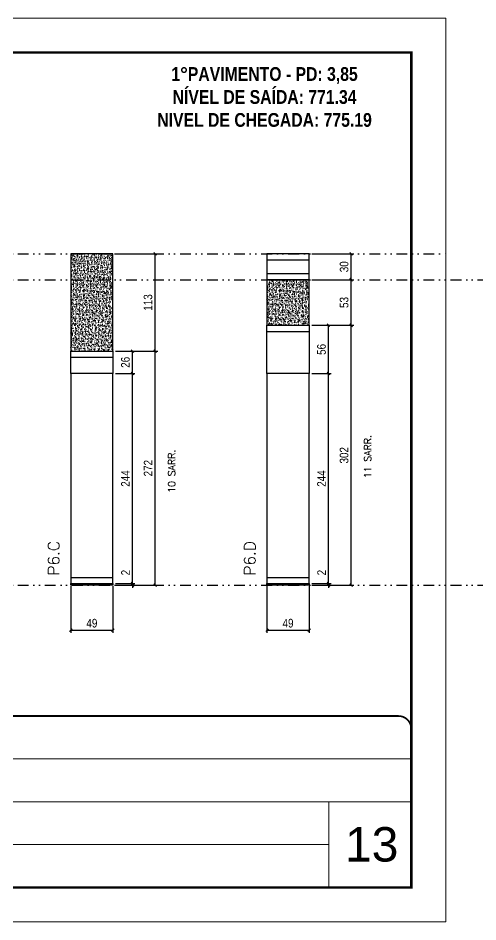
# Model space of a CAD drawing. Extents: x 13770 to 23315, y 867 to 16997.
# Drawn here: x 15374 to 15908, y 12353 to 13403 of the extents above; entities that cross this region are included whole.
import ezdxf

# ---------------------------------------------------------------- set-up
doc = ezdxf.new("R2010")
doc.units = 0
for name, pattern in [('CONTINUO', [0]), ('DASHED', [0.75, 0.5, -0.25]), ('DIVIDE2', [0.625, 0.25, -0.125, 0, -0.125, 0, -0.125])]:
    doc.linetypes.add(name, pattern=pattern)
for name, color, linetype, lineweight in [('CARIMBO', 255, 'Continuous', 9), ('Folhas', 255, 'Continuous', 9), ('SARRAFO DE PRESSAO', 251, 'DASHED', 9), ('Texto Seção', 7, 'Continuous', 15)]:
    doc.layers.add(name, color=color, linetype=linetype, lineweight=lineweight)
for name, color, linetype in [('COTA', 241, 'Continuous'), ('NOMENCLATURA', 7, 'Continuous'), ('Nível', 160, 'Continuous'), ('Painéis', 200, 'Continuous'), ('SARR_2.2x7', 40, 'Continuous')]:
    doc.layers.add(name, color=color, linetype=linetype)
doc.styles.add('ARIAL', font='arial.ttf')
doc.styles.add('COTA TECNICA', font='techl___.ttf', dxfattribs={"height": 10})
doc.styles.add('COTA TECNICA-50', font='techl___.ttf', dxfattribs={"height": 10})
doc.styles.add('REGUA-120', font='ROMANS.shx', dxfattribs={"height": 15})
doc.styles.add('ROMANC', font='techb___.ttf', dxfattribs={"height": 2.5})
doc.styles.add('ROMANS', font='romans.shx')
doc.dimstyles.new('COTA PAINEL-50', dxfattribs={"dimtxt": 10, "dimasz": 3, "dimexe": 3, "dimexo": 3, "dimgap": 3, "dimtad": 1, "dimdec": 1, "dimzin": 12, "dimdsep": 46, "dimtxsty": 'COTA TECNICA-50', "dimblk1": 'OBLIQUE', "dimblk2": 'OBLIQUE', "dimsah": 1, "dimcen": 0.9, "dimclrd": 4, "dimclre": 4, "dimclrt": 240, "dimadec": 1, "dimazin": 3, "dimtfac": 1, "dimtdec": 1, "dimtmove": 0, "dimatfit": 3, "dimfxl": 1, "dimtolj": 1, "dimtzin": 12, "dimarcsym": 0})
doc.dimstyles.new('PAINEL', dxfattribs={"dimtxt": 10, "dimasz": 3, "dimexe": 3, "dimexo": 3, "dimgap": 3, "dimtad": 1, "dimdec": 1, "dimzin": 12, "dimdsep": 46, "dimtxsty": 'COTA TECNICA', "dimblk1": 'OBLIQUE', "dimblk2": 'OBLIQUE', "dimsah": 1, "dimcen": 0.9, "dimclrd": 4, "dimclre": 4, "dimclrt": 240, "dimadec": 1, "dimazin": 3, "dimtfac": 1, "dimtdec": 1, "dimtmove": 0, "dimatfit": 3, "dimfxl": 1, "dimtolj": 1, "dimtzin": 12, "dimarcsym": 0})

# ---------------------------------------------------------------- blocks, each defined once
blk = doc.blocks.new('9999999999')
at = {"color": 30, "linetype": 'CONTINUO'}
for p, q in [((98564.6, 34379.6), (99584, 34379.6)), ((98564.6, 34329.8), (99488, 34329.8)), ((99584, 34329.8), (99488, 34329.8)), ((99488, 34329.8), (99488, 34230.2)), ((98564.6, 34280), (99488, 34280))]:
    blk.add_line(p, q, dxfattribs=at)
at = {"color": 30, "linetype": 'CONTINUO', "const_width": 2}
blk.add_lwpolyline([(99584, 34230.2), (99584, 34414.4, 0.414214), (99569, 34429.4), (98229, 34429.4, 0.414214), (98214, 34414.4), (98214, 34245.2, 0.414214), (98229, 34230.2), (99584, 34230.2)], format="xyb", dxfattribs=at)
at = {"layer": 'Folhas'}
blk.add_lwpolyline([(98139, 34190.2), (99624, 34190.2), (99624, 35240.2), (98139, 35240.2)], close=True, dxfattribs=at)
at = {"layer": 'Folhas', "color": 30, "const_width": 3}
blk.add_lwpolyline([(98214, 34230.2), (99584, 34230.2), (99584, 35200.2), (98214, 35200.2)], close=True, dxfattribs=at)
blk = doc.blocks.new('_Oblique')
at = {"color": 0, "linetype": 'ByBlock', "lineweight": -2}
blk.add_line((-0.5, -0.5), (0.5, 0.5), dxfattribs=at)
blk = doc.blocks.new('*D249')
at = {"layer": 'COTA', "color": 4, "lineweight": -2, "transparency": 16777216}
for p, q in [((15663.2, 12742.9), (15663.2, 12688.7)), ((15712.2, 12742.9), (15712.2, 12688.7)), ((15663.2, 12691.7), (15712.2, 12691.7))]:
    blk.add_line(p, q, dxfattribs=at)
at = {"layer": 'Defpoints', "color": 0, "transparency": 16777216}
for p in [(15663.2, 12745.9), (15712.2, 12745.9), (15712.2, 12691.7)]:
    blk.add_point(p, dxfattribs=at)
at = {"layer": 'COTA', "color": 4, "lineweight": -2, "transparency": 16777216, "xscale": 3, "yscale": 3, "zscale": 3, "rotation": 180}
blk.add_blockref('_Oblique', (15663.2, 12691.7), dxfattribs=at)
at = {"layer": 'COTA', "color": 4, "lineweight": -2, "transparency": 16777216, "xscale": 3, "yscale": 3, "zscale": 3}
blk.add_blockref('_Oblique', (15712.2, 12691.7), dxfattribs=at)
at = {"layer": 'COTA', "color": 240, "transparency": 16777216, "insert": (15687.7, 12699.8), "char_height": 10, "attachment_point": 5, "style": 'COTA TECNICA'}
blk.add_mtext('\\A1;49', dxfattribs=at)
blk = doc.blocks.new('*D250')
at = {"layer": 'COTA', "color": 4, "lineweight": -2, "transparency": 16777216}
for p, q in [((15715.2, 13045.9), (15764.1, 13045.9)), ((15761.1, 12743.9), (15761.1, 13045.9)), ((15715.2, 12743.9), (15764.1, 12743.9))]:
    blk.add_line(p, q, dxfattribs=at)
at = {"layer": 'Defpoints', "color": 0, "transparency": 16777216}
for p in [(15712.2, 13045.9), (15761.1, 13045.9), (15712.2, 12743.9)]:
    blk.add_point(p, dxfattribs=at)
at = {"layer": 'COTA', "color": 4, "lineweight": -2, "transparency": 16777216, "xscale": 3, "yscale": 3, "zscale": 3}
for p, rotation in [((15761.1, 13045.9), 90), ((15761.1, 12743.9), 270)]:
    blk.add_blockref('_Oblique', p, dxfattribs=dict(at, rotation=rotation))
at = {"layer": 'COTA', "color": 240, "transparency": 16777216, "insert": (15752.9, 12894.9), "char_height": 10, "attachment_point": 5, "rotation": 90, "style": 'COTA TECNICA-50'}
blk.add_mtext('\\A1;302', dxfattribs=at)
blk = doc.blocks.new('*D251')
at = {"layer": 'COTA', "color": 4, "lineweight": -2, "transparency": 16777216}
for p, q in [((15734.7, 12745.9), (15734.7, 12764.7)), ((15715.2, 12745.9), (15737.7, 12745.9)), ((15715.2, 12743.9), (15737.7, 12743.9)), ((15734.7, 12743.9), (15734.7, 12745.9)), ((15734.7, 12743.9), (15734.7, 12740.9))]:
    blk.add_line(p, q, dxfattribs=at)
at = {"layer": 'Defpoints', "color": 0, "transparency": 16777216}
for p in [(15712.2, 12745.9), (15712.2, 12743.9), (15734.7, 12743.9)]:
    blk.add_point(p, dxfattribs=at)
at = {"layer": 'COTA', "color": 4, "lineweight": -2, "transparency": 16777216, "xscale": 3, "yscale": 3, "zscale": 3}
for p, rotation in [((15734.7, 12745.9), 270), ((15734.7, 12743.9), 90)]:
    blk.add_blockref('_Oblique', p, dxfattribs=dict(at, rotation=rotation))
at = {"layer": 'COTA', "color": 240, "transparency": 16777216, "insert": (15726.7, 12758.6), "char_height": 10, "attachment_point": 5, "rotation": 90, "style": 'COTA TECNICA-50'}
blk.add_mtext('\\A1;2', dxfattribs=at)
blk = doc.blocks.new('*D252')
at = {"layer": 'COTA', "color": 4, "lineweight": -2, "transparency": 16777216}
for p, q in [((15715.2, 13098.9), (15764.1, 13098.9)), ((15761.1, 13045.9), (15761.1, 13098.9)), ((15715.2, 13045.9), (15764.1, 13045.9))]:
    blk.add_line(p, q, dxfattribs=at)
at = {"layer": 'Defpoints', "color": 0, "transparency": 16777216}
for p in [(15712.2, 13098.9), (15761.1, 13098.9), (15712.2, 13045.9)]:
    blk.add_point(p, dxfattribs=at)
at = {"layer": 'COTA', "color": 4, "lineweight": -2, "transparency": 16777216, "xscale": 3, "yscale": 3, "zscale": 3}
for p, rotation in [((15761.1, 13098.9), 90), ((15761.1, 13045.9), 270)]:
    blk.add_blockref('_Oblique', p, dxfattribs=dict(at, rotation=rotation))
at = {"layer": 'COTA', "color": 240, "transparency": 16777216, "insert": (15752.9, 13072.4), "char_height": 10, "attachment_point": 5, "rotation": 90, "style": 'COTA TECNICA'}
blk.add_mtext('\\A1;53', dxfattribs=at)
blk = doc.blocks.new('*D259')
at = {"layer": 'COTA', "color": 4, "lineweight": -2, "transparency": 16777216}
for p, q in [((15715.2, 12989.9), (15737.7, 12989.9)), ((15734.7, 12745.9), (15734.7, 12989.9)), ((15715.2, 12745.9), (15737.7, 12745.9))]:
    blk.add_line(p, q, dxfattribs=at)
at = {"layer": 'Defpoints', "color": 0, "transparency": 16777216}
for p in [(15712.2, 12989.9), (15734.7, 12989.9), (15712.2, 12745.9)]:
    blk.add_point(p, dxfattribs=at)
at = {"layer": 'COTA', "color": 4, "lineweight": -2, "transparency": 16777216, "xscale": 3, "yscale": 3, "zscale": 3}
for p, rotation in [((15734.7, 12989.9), 90), ((15734.7, 12745.9), 270)]:
    blk.add_blockref('_Oblique', p, dxfattribs=dict(at, rotation=rotation))
at = {"layer": 'COTA', "color": 240, "transparency": 16777216, "insert": (15726.6, 12867.9), "char_height": 10, "attachment_point": 5, "rotation": 90, "style": 'COTA TECNICA'}
blk.add_mtext('\\A1;244', dxfattribs=at)
blk = doc.blocks.new('*D260')
at = {"layer": 'COTA', "color": 4, "lineweight": -2, "transparency": 16777216}
for p, q in [((15715.2, 13045.9), (15737.7, 13045.9)), ((15734.7, 12989.9), (15734.7, 13045.9)), ((15715.2, 12989.9), (15737.7, 12989.9))]:
    blk.add_line(p, q, dxfattribs=at)
at = {"layer": 'Defpoints', "color": 0, "transparency": 16777216}
for p in [(15712.2, 13045.9), (15734.7, 13045.9), (15712.2, 12989.9)]:
    blk.add_point(p, dxfattribs=at)
at = {"layer": 'COTA', "color": 4, "lineweight": -2, "transparency": 16777216, "xscale": 3, "yscale": 3, "zscale": 3}
for p, rotation in [((15734.7, 13045.9), 90), ((15734.7, 12989.9), 270)]:
    blk.add_blockref('_Oblique', p, dxfattribs=dict(at, rotation=rotation))
at = {"layer": 'COTA', "color": 240, "transparency": 16777216, "insert": (15726.6, 13017.9), "char_height": 10, "attachment_point": 5, "rotation": 90, "style": 'COTA TECNICA'}
blk.add_mtext('\\A1;56', dxfattribs=at)
blk = doc.blocks.new('*D263')
at = {"layer": 'COTA', "color": 4, "lineweight": -2, "transparency": 16777216}
for p, q in [((15715.2, 13128.9), (15764.1, 13128.9)), ((15761.1, 13098.9), (15761.1, 13128.9)), ((15715.2, 13098.9), (15764.1, 13098.9))]:
    blk.add_line(p, q, dxfattribs=at)
at = {"layer": 'Defpoints', "color": 0, "transparency": 16777216}
for p in [(15712.2, 13128.9), (15761.1, 13128.9), (15712.2, 13098.9)]:
    blk.add_point(p, dxfattribs=at)
at = {"layer": 'COTA', "color": 4, "lineweight": -2, "transparency": 16777216, "xscale": 3, "yscale": 3, "zscale": 3}
for p, rotation in [((15761.1, 13128.9), 90), ((15761.1, 13098.9), 270)]:
    blk.add_blockref('_Oblique', p, dxfattribs=dict(at, rotation=rotation))
at = {"layer": 'COTA', "color": 240, "transparency": 16777216, "insert": (15752.9, 13113.9), "char_height": 10, "attachment_point": 5, "rotation": 90, "style": 'COTA TECNICA'}
blk.add_mtext('\\A1;30', dxfattribs=at)
blk = doc.blocks.new('*D273')
at = {"layer": 'COTA', "color": 4, "lineweight": -2, "transparency": 16777216}
for p, q in [((15435.1, 12742.9), (15435.1, 12688.7)), ((15484.1, 12742.9), (15484.1, 12688.7)), ((15435.1, 12691.7), (15484.1, 12691.7))]:
    blk.add_line(p, q, dxfattribs=at)
at = {"layer": 'Defpoints', "color": 0, "transparency": 16777216}
for p in [(15435.1, 12745.9), (15484.1, 12745.9), (15484.1, 12691.7)]:
    blk.add_point(p, dxfattribs=at)
at = {"layer": 'COTA', "color": 4, "lineweight": -2, "transparency": 16777216, "xscale": 3, "yscale": 3, "zscale": 3, "rotation": 180}
blk.add_blockref('_Oblique', (15435.1, 12691.7), dxfattribs=at)
at = {"layer": 'COTA', "color": 4, "lineweight": -2, "transparency": 16777216, "xscale": 3, "yscale": 3, "zscale": 3}
blk.add_blockref('_Oblique', (15484.1, 12691.7), dxfattribs=at)
at = {"layer": 'COTA', "color": 240, "transparency": 16777216, "insert": (15459.6, 12699.8), "char_height": 10, "attachment_point": 5, "style": 'COTA TECNICA'}
blk.add_mtext('\\A1;49', dxfattribs=at)
blk = doc.blocks.new('*D274')
at = {"layer": 'COTA', "color": 4, "lineweight": -2, "transparency": 16777216}
for p, q in [((15487.1, 13015.9), (15536.1, 13015.9)), ((15533.1, 12743.9), (15533.1, 13015.9)), ((15487.1, 12743.9), (15536.1, 12743.9))]:
    blk.add_line(p, q, dxfattribs=at)
at = {"layer": 'Defpoints', "color": 0, "transparency": 16777216}
for p in [(15484.1, 13015.9), (15533.1, 13015.9), (15484.1, 12743.9)]:
    blk.add_point(p, dxfattribs=at)
at = {"layer": 'COTA', "color": 4, "lineweight": -2, "transparency": 16777216, "xscale": 3, "yscale": 3, "zscale": 3}
for p, rotation in [((15533.1, 13015.9), 90), ((15533.1, 12743.9), 270)]:
    blk.add_blockref('_Oblique', p, dxfattribs=dict(at, rotation=rotation))
at = {"layer": 'COTA', "color": 240, "transparency": 16777216, "insert": (15525, 12879.9), "char_height": 10, "attachment_point": 5, "rotation": 90, "style": 'COTA TECNICA-50'}
blk.add_mtext('\\A1;272', dxfattribs=at)
blk = doc.blocks.new('*D275')
at = {"layer": 'COTA', "color": 4, "lineweight": -2, "transparency": 16777216}
for p, q in [((15506.7, 12745.9), (15506.7, 12764.7)), ((15487.1, 12745.9), (15509.7, 12745.9)), ((15487.1, 12743.9), (15509.7, 12743.9)), ((15506.7, 12743.9), (15506.7, 12745.9)), ((15506.7, 12743.9), (15506.7, 12740.9))]:
    blk.add_line(p, q, dxfattribs=at)
at = {"layer": 'Defpoints', "color": 0, "transparency": 16777216}
for p in [(15484.1, 12745.9), (15484.1, 12743.9), (15506.7, 12743.9)]:
    blk.add_point(p, dxfattribs=at)
at = {"layer": 'COTA', "color": 4, "lineweight": -2, "transparency": 16777216, "xscale": 3, "yscale": 3, "zscale": 3}
for p, rotation in [((15506.7, 12745.9), 270), ((15506.7, 12743.9), 90)]:
    blk.add_blockref('_Oblique', p, dxfattribs=dict(at, rotation=rotation))
at = {"layer": 'COTA', "color": 240, "transparency": 16777216, "insert": (15498.7, 12758.6), "char_height": 10, "attachment_point": 5, "rotation": 90, "style": 'COTA TECNICA-50'}
blk.add_mtext('\\A1;2', dxfattribs=at)
blk = doc.blocks.new('*D276')
at = {"layer": 'COTA', "color": 4, "lineweight": -2, "transparency": 16777216}
for p, q in [((15487.1, 13128.9), (15536.1, 13128.9)), ((15533.1, 13015.9), (15533.1, 13128.9)), ((15487.1, 13015.9), (15536.1, 13015.9))]:
    blk.add_line(p, q, dxfattribs=at)
at = {"layer": 'Defpoints', "color": 0, "transparency": 16777216}
for p in [(15484.1, 13128.9), (15533.1, 13128.9), (15484.1, 13015.9)]:
    blk.add_point(p, dxfattribs=at)
at = {"layer": 'COTA', "color": 4, "lineweight": -2, "transparency": 16777216, "xscale": 3, "yscale": 3, "zscale": 3}
for p, rotation in [((15533.1, 13128.9), 90), ((15533.1, 13015.9), 270)]:
    blk.add_blockref('_Oblique', p, dxfattribs=dict(at, rotation=rotation))
at = {"layer": 'COTA', "color": 240, "transparency": 16777216, "insert": (15524.9, 13072.4), "char_height": 10, "attachment_point": 5, "rotation": 90, "style": 'COTA TECNICA'}
blk.add_mtext('\\A1;113', dxfattribs=at)
blk = doc.blocks.new('*D277')
at = {"layer": 'COTA', "color": 4, "lineweight": -2, "transparency": 16777216}
for p, q in [((15487.1, 12989.9), (15509.7, 12989.9)), ((15506.7, 12745.9), (15506.7, 12989.9)), ((15487.1, 12745.9), (15509.7, 12745.9))]:
    blk.add_line(p, q, dxfattribs=at)
at = {"layer": 'Defpoints', "color": 0, "transparency": 16777216}
for p in [(15484.1, 12989.9), (15506.7, 12989.9), (15484.1, 12745.9)]:
    blk.add_point(p, dxfattribs=at)
at = {"layer": 'COTA', "color": 4, "lineweight": -2, "transparency": 16777216, "xscale": 3, "yscale": 3, "zscale": 3}
for p, rotation in [((15506.7, 12989.9), 90), ((15506.7, 12745.9), 270)]:
    blk.add_blockref('_Oblique', p, dxfattribs=dict(at, rotation=rotation))
at = {"layer": 'COTA', "color": 240, "transparency": 16777216, "insert": (15498.6, 12867.9), "char_height": 10, "attachment_point": 5, "rotation": 90, "style": 'COTA TECNICA'}
blk.add_mtext('\\A1;244', dxfattribs=at)
blk = doc.blocks.new('*D278')
at = {"layer": 'COTA', "color": 4, "lineweight": -2, "transparency": 16777216}
for p, q in [((15487.1, 13015.9), (15509.7, 13015.9)), ((15506.7, 12989.9), (15506.7, 13015.9)), ((15487.1, 12989.9), (15509.7, 12989.9))]:
    blk.add_line(p, q, dxfattribs=at)
at = {"layer": 'Defpoints', "color": 0, "transparency": 16777216}
for p in [(15484.1, 13015.9), (15506.7, 13015.9), (15484.1, 12989.9)]:
    blk.add_point(p, dxfattribs=at)
at = {"layer": 'COTA', "color": 4, "lineweight": -2, "transparency": 16777216, "xscale": 3, "yscale": 3, "zscale": 3}
for p, rotation in [((15506.7, 13015.9), 90), ((15506.7, 12989.9), 270)]:
    blk.add_blockref('_Oblique', p, dxfattribs=dict(at, rotation=rotation))
at = {"layer": 'COTA', "color": 240, "transparency": 16777216, "insert": (15498.6, 13002.9), "char_height": 10, "attachment_point": 5, "rotation": 90, "style": 'COTA TECNICA'}
blk.add_mtext('\\A1;26', dxfattribs=at)

msp = doc.modelspace()

# ---------------------------------------------------------------- hatches: boundary and pattern name
at = {"layer": 'COTA'}
h = msp.add_hatch(dxfattribs=at)
h.set_pattern_fill('AR-CONC', color=256, scale=0.03)
h.set_pattern_definition([(50, (-4017.967, -2297.15), (5.4655401, -0.4781726), [0.5715, -6.2865]), (355, (-4017.967, -2297.15), (-1.0573026, 5.7317054), [0.4572, -5.0292175]), (100.451445, (-4017.5117, -2297.19), (4.4082374, 5.2535326), [0.4857003, -5.3427073]), (46.1842, (-4017.967, -2295.626), (8.1323712, -1.2612698), [0.85725, -9.42975]), (96.635558, (-4017.2894, -2295.731), (7.122124, 7.4227837), [0.7285507, -8.0140682]), (351.18415, (-4017.967, -2295.626), (7.122124, 7.4227837), [0.685799, -7.543792]), (21, (-4017.205, -2296.007), (4.5484317, -3.06795595), [0.5715, -6.2865]), (326, (-4017.205, -2296.007), (1.8540609, 5.525639), [0.4572, -5.0292]), (71.451445, (-4016.826, -2296.263), (6.4024926, 2.4576831), [0.4857003, -5.3426981]), (37.5, (-4017.9671, -2297.1502), (0.0926581, 2.53665117), [0, -4.96824, 0, -5.1054, 0, -5.04825]), (7.5, (-4017.9671, -2297.1502), (2.00458988, 3.00541724), [0, -2.91084, 0, -4.85394, 0, -1.92405]), (327.5, (-4019.6664, -2297.1502), (4.06771786, -0.17186232), [0, -1.905, 0, -5.9436, 0, -7.8867]), (317.5, (-4020.4284, -2297.1502), (4.44387544, 0.76279473), [0, -2.4765, 0, -3.94716, 0, -5.6007])])
h.paths.add_polyline_path([(15484.14, 13015.88), (15484.14, 13128.88), (15435.14, 13128.88), (15435.14, 13015.88)])
h = msp.add_hatch(dxfattribs=at)
h.set_pattern_fill('AR-CONC', color=256, scale=0.03)
h.set_pattern_definition([(50, (-3789.94, -2297.15), (5.4655401, -0.4781726), [0.5715, -6.2865]), (355, (-3789.94, -2297.15), (-1.0573026, 5.7317054), [0.4572, -5.0292175]), (100.451445, (-3789.4844, -2297.19), (4.4082374, 5.2535326), [0.4857003, -5.3427073]), (46.1842, (-3789.94, -2295.626), (8.1323712, -1.2612698), [0.85725, -9.42975]), (96.635558, (-3789.262, -2295.731), (7.122124, 7.4227837), [0.7285507, -8.0140682]), (351.18415, (-3789.94, -2295.626), (7.122124, 7.4227837), [0.685799, -7.543792]), (21, (-3789.178, -2296.007), (4.5484317, -3.06795595), [0.5715, -6.2865]), (326, (-3789.178, -2296.007), (1.8540609, 5.525639), [0.4572, -5.0292]), (71.451445, (-3788.799, -2296.263), (6.4024926, 2.4576831), [0.4857003, -5.3426981]), (37.5, (-3789.9398, -2297.1502), (0.0926581, 2.53665117), [0, -4.96824, 0, -5.1054, 0, -5.04825]), (7.5, (-3789.9398, -2297.1502), (2.00458988, 3.00541724), [0, -2.91084, 0, -4.85394, 0, -1.92405]), (327.5, (-3791.6391, -2297.1502), (4.06771786, -0.17186232), [0, -1.905, 0, -5.9436, 0, -7.8867]), (317.5, (-3792.401, -2297.1502), (4.44387544, 0.76279473), [0, -2.4765, 0, -3.94716, 0, -5.6007])])
h.paths.add_polyline_path([(15712.16, 13045.88), (15712.16, 13098.88), (15663.16, 13098.88), (15663.16, 13045.88)])

# ---------------------------------------------------------------- linework, layer by layer
for points in [[(15435.14, 13015.88), (15484.14, 13015.88), (15484.14, 13128.88), (15435.14, 13128.88)], [(15663.16, 13045.88), (15712.16, 13045.88), (15712.16, 13098.88), (15663.16, 13098.88)]]:
    msp.add_lwpolyline(points, close=True, dxfattribs=at)
at = {"layer": 'Nível', "color": 4, "linetype": 'DIVIDE2', "ltscale": 50}
for p, q in [((13769.54, 13128.88), (15871, 13128.88)), ((13769.54, 13098.88), (21112.79, 13098.88)), ((13769.54, 12743.88), (21112.79, 12743.88))]:
    msp.add_line(p, q, dxfattribs=at)
at = {"layer": 'Painéis'}
for points in [[(15663.16, 13098.88), (15712.16, 13098.88), (15712.16, 13128.88), (15663.16, 13128.88)], [(15663.16, 13045.88), (15712.16, 13045.88), (15712.16, 12989.88), (15663.16, 12989.88)], [(15435.14, 13015.88), (15484.14, 13015.88), (15484.14, 12989.88), (15435.14, 12989.88)], [(15435.14, 12745.88), (15484.14, 12745.88), (15484.14, 12989.88), (15435.14, 12989.88)], [(15663.16, 12745.88), (15712.16, 12745.88), (15712.16, 12989.88), (15663.16, 12989.88)], [(15435.14, 12745.88), (15484.14, 12745.88), (15484.14, 12743.88), (15435.14, 12743.88)], [(15663.16, 12745.88), (15712.16, 12745.88), (15712.16, 12743.88), (15663.16, 12743.88)]]:
    msp.add_lwpolyline(points, close=True, dxfattribs=at)
at = {"layer": 'SARR_2.2x7', "linetype": 'ByBlock'}
for p, q in [((15663.16, 13121.88), (15712.16, 13121.88)), ((15663.16, 13105.88), (15712.16, 13105.88)), ((15663.16, 13038.88), (15712.16, 13038.88)), ((15435.14, 13008.88), (15484.14, 13008.88)), ((15435.14, 12752.88), (15484.14, 12752.88)), ((15663.16, 12752.88), (15712.16, 12752.88))]:
    msp.add_line(p, q, dxfattribs=at)

# ---------------------------------------------------------------- block references
at = {"layer": 'SARRAFO DE PRESSAO', "color": 6, "linetype": 'ByBlock'}
msp.add_blockref('9999999999', (-83752.98, -21837.41), dxfattribs=at)

# ---------------------------------------------------------------- texts
at = {"layer": 'CARIMBO', "style": 'ARIAL'}
msp.add_text('13', height=40, dxfattribs=at).set_placement((15753.86, 12422.94))
at = {"layer": 'NOMENCLATURA', "color": 2, "insert": (15660.38, 13345.82), "char_height": 16, "attachment_point": 2, "style": 'ROMANC'}
msp.add_mtext_dynamic_manual_height_columns('1°PAVIMENTO - PD: 3,85\\PNÍVEL DE SAÍDA: 771.34\\PNIVEL DE CHEGADA: 775.19', width=376.0554, gutter_width=1, heights=[0], dxfattribs=at)
at = {"layer": 'Texto Seção', "linetype": 'Continuous', "style": 'ROMANS'}
for s, p in [('11 SARR.', (15784.31, 12868.25)), ('10 SARR.', (15556.28, 12851.3))]:
    msp.add_text(s, height=8, rotation=90, dxfattribs=at).set_placement(p)
at = {"layer": 'Texto Seção', "char_height": 13, "width": 285.3299, "attachment_point": 7, "rotation": 90, "style": 'REGUA-120'}
for s, insert in [('P6.C', (15421.67, 12755.13)), ('P6.D', (15649.69, 12755.13))]:
    msp.add_mtext(s, dxfattribs=dict(at, insert=insert))

# ---------------------------------------------------------------- dimensions: what is measured, and where the dimension line sits
at = {"layer": 'COTA'}
for base, p1, p2, dimstyle, picture, middle in [((15533.12, 13128.88), (15484.14, 13015.88), (15484.14, 13128.88), 'PAINEL', '*D276', (15524.9, 13072.38)), ((15761.15, 13128.88), (15712.16, 13098.88), (15712.16, 13128.88), 'PAINEL', '*D263', (15752.93, 13113.88)), ((15761.15, 13098.88), (15712.16, 13045.88), (15712.16, 13098.88), 'PAINEL', '*D252', (15752.93, 13072.38)), ((15761.15, 13045.88), (15712.16, 12743.88), (15712.16, 13045.88), 'COTA PAINEL-50', '*D250', (15752.93, 12894.88)), ((15533.12, 13015.88), (15484.14, 12743.88), (15484.14, 13015.88), 'COTA PAINEL-50', '*D274', (15525.05, 12879.88)), ((15506.66, 12989.88), (15484.14, 12745.88), (15484.14, 12989.88), 'PAINEL', '*D277', (15498.59, 12867.88)), ((15734.69, 12989.88), (15712.16, 12745.88), (15712.16, 12989.88), 'PAINEL', '*D259', (15726.62, 12867.88))]:
    dim = msp.add_linear_dim(base=base, p1=p1, p2=p2, angle=90, dimstyle=dimstyle, dxfattribs=at)
    dim.commit()
    dim.dimension.update_dxf_attribs({"geometry": picture, "text_midpoint": middle})
for base, p1, p2, picture, middle in [((15734.69, 13045.88), (15712.16, 12989.88), (15712.16, 13045.88), '*D260', (15726.58, 13017.88)), ((15506.66, 13015.88), (15484.14, 12989.88), (15484.14, 13015.88), '*D278', (15498.56, 13002.88))]:
    dim = msp.add_linear_dim(base=base, p1=p1, p2=p2, angle=90, dimstyle='PAINEL', override={"dimtmove": 1}, dxfattribs=at)
    dim.commit()
    dim.dimension.update_dxf_attribs({"geometry": picture, "text_midpoint": middle})
for base, p1, p2, picture, middle in [((15506.66, 12743.88), (15484.14, 12745.88), (15484.14, 12743.88), '*D275', (15506.66, 12758.62)), ((15734.69, 12743.88), (15712.16, 12745.88), (15712.16, 12743.88), '*D251', (15734.69, 12758.62))]:
    dim = msp.add_linear_dim(base=base, p1=p1, p2=p2, angle=90, dimstyle='COTA PAINEL-50', dxfattribs=at)
    dim.commit()
    dim.dimension.update_dxf_attribs({"geometry": picture, "text_midpoint": middle, "dimtype": 160})
for base, p1, p2, picture, middle in [((15484.14, 12691.7), (15435.14, 12745.88), (15484.14, 12745.88), '*D273', (15459.64, 12699.8)), ((15712.16, 12691.7), (15663.16, 12745.88), (15712.16, 12745.88), '*D249', (15687.66, 12699.8))]:
    dim = msp.add_linear_dim(base=base, p1=p1, p2=p2, dimstyle='PAINEL', override={"dimarcsym": 2}, dxfattribs=at)
    dim.commit()
    dim.dimension.update_dxf_attribs({"geometry": picture, "text_midpoint": middle})

doc.saveas('drawing.dxf')
